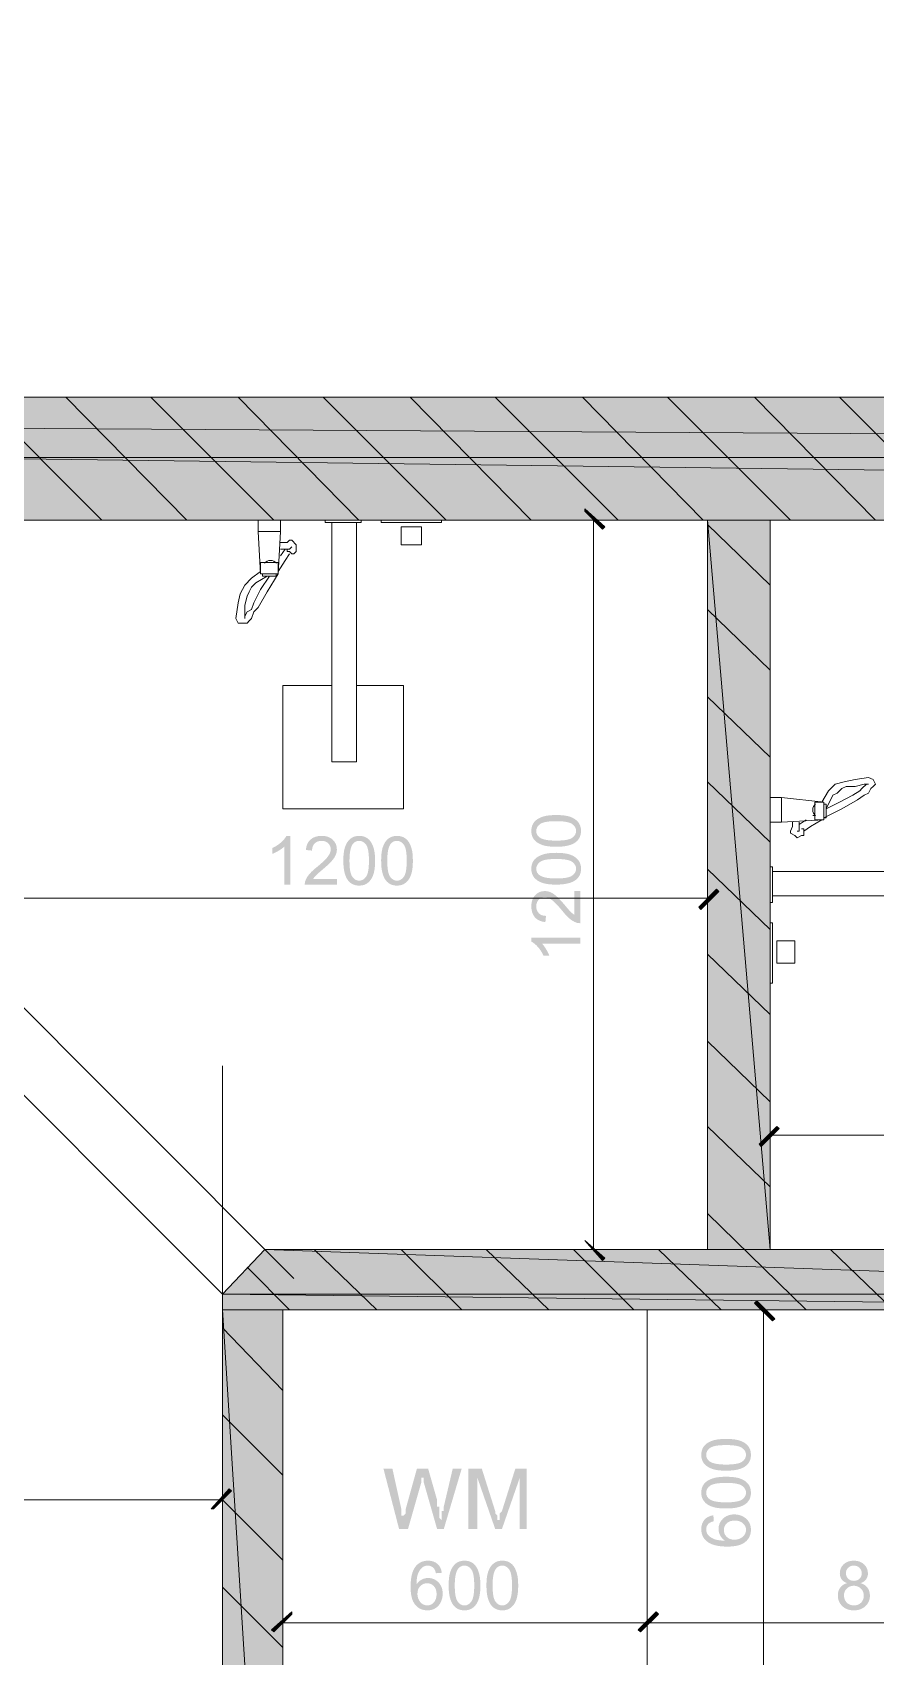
# Model space of a CAD drawing. Header units: inches. Extents: x 23 to 314, y 14 to 225.
# Drawn here: x 166.1 to 185.31, y 144.78 to 181.79 of the extents above; entities that cross this region are included whole.
import ezdxf

# ---------------------------------------------------------------- set-up
doc = ezdxf.new("R2010")
doc.units = ezdxf.units.IN
for name, color, linetype in [('BUYSER', 7, 'Continuous'), ('DIM', 7, 'Continuous'), ('KAHUYQNER', 7, 'Continuous'), ('walls', 7, 'Continuous')]:
    doc.layers.add(name, color=color, linetype=linetype)

msp = doc.modelspace()

# ---------------------------------------------------------------- hatches: boundary and pattern name
at = {"layer": 'BUYSER', "true_color": 0x939598, "transparency": 33554687}
for points in [[(273.026, 172.103), (51.11, 172.103), (51.11, 173.479), (273.026, 173.479)], [(273.026, 170.676), (163.495, 170.676), (163.495, 172.103), (273.026, 172.103)], [(182.914, 154.06), (181.487, 154.06), (181.487, 170.676), (182.914, 170.676)], [(200.244, 153.041), (170.427, 153.041), (171.395, 154.06), (200.244, 154.06)], [(200.244, 152.684), (170.427, 152.684), (170.427, 153.041), (200.244, 153.041)], [(171.803, 130.819), (170.427, 130.819), (170.427, 152.684), (171.803, 152.684)]]:
    msp.add_hatch(color=252, dxfattribs=at).paths.add_polyline_path(points, flags=0)
at = {"layer": 'DIM', "true_color": 0x6ec1dd, "transparency": 33554687}
for points in [[(178.684, 170.88), (178.684, 170.931), (179.143, 170.523), (179.092, 170.472)], [(181.691, 162.266), (181.742, 162.215), (181.334, 161.808), (181.283, 161.859)], [(182.71, 156.405), (182.659, 156.456), (183.067, 156.864), (183.118, 156.813)], [(178.684, 154.264), (179.143, 153.857), (179.092, 153.806)], [(182.557, 152.837), (182.608, 152.888), (183.016, 152.48), (182.965, 152.429)], [(170.58, 148.607), (170.631, 148.556), (170.223, 148.148), (170.172, 148.148)], [(171.599, 145.345), (171.548, 145.396), (172.007, 145.804), (172.007, 145.753)], [(180.315, 145.804), (180.366, 145.753), (179.958, 145.345), (179.907, 145.396)], [(179.958, 145.345), (179.907, 145.396), (180.315, 145.804), (180.366, 145.753)]]:
    msp.add_hatch(color=133, dxfattribs=at).paths.add_polyline_path(points, flags=0)
h = msp.add_hatch(color=133, dxfattribs=at)
edge = h.paths.add_edge_path(flags=0)
edge.add_spline(control_points=[(178.035, 163.234), (177.97, 163.234), (177.911, 163.237), (177.858, 163.244), (177.805, 163.25), (177.758, 163.26), (177.719, 163.274), (177.639, 163.301), (177.577, 163.341), (177.533, 163.395), (177.49, 163.448), (177.468, 163.515), (177.468, 163.596), (177.468, 163.655), (177.48, 163.707), (177.504, 163.752), (177.528, 163.797), (177.562, 163.834), (177.607, 163.863), (177.652, 163.892), (177.707, 163.915), (177.772, 163.932), (177.837, 163.949), (177.925, 163.957), (178.035, 163.957), (178.166, 163.957), (178.272, 163.944), (178.35, 163.918), (178.429, 163.891), (178.491, 163.851), (178.535, 163.797), (178.579, 163.743), (178.601, 163.676), (178.601, 163.596), (178.601, 163.489), (178.563, 163.405), (178.486, 163.344), (178.393, 163.27), (178.243, 163.234), (178.035, 163.234)], knot_values=[0, 0, 0, 0, 1, 1, 1, 2, 2, 2, 3, 3, 3, 4, 4, 4, 5, 5, 5, 6, 6, 6, 7, 7, 7, 8, 8, 8, 9, 9, 9, 10, 10, 10, 11, 11, 11, 12, 12, 12, 13, 13, 13, 13], degree=3, periodic=1)
edge = h.paths.add_edge_path(flags=0)
edge.add_spline(control_points=[(178.035, 163.374), (178.216, 163.374), (178.337, 163.395), (178.398, 163.437), (178.458, 163.48), (178.489, 163.532), (178.489, 163.596), (178.489, 163.657), (178.458, 163.709), (178.398, 163.753), (178.337, 163.796), (178.216, 163.817), (178.035, 163.817), (177.852, 163.817), (177.731, 163.796), (177.671, 163.753), (177.611, 163.711), (177.581, 163.658), (177.581, 163.594), (177.581, 163.532), (177.607, 163.482), (177.66, 163.444), (177.728, 163.397), (177.853, 163.374), (178.035, 163.374)], knot_values=[0, 0, 0, 0, 1, 1, 1, 2, 2, 2, 3, 3, 3, 4, 4, 4, 5, 5, 5, 6, 6, 6, 7, 7, 7, 8, 8, 8, 8], degree=3, periodic=1)
h = msp.add_hatch(color=133, dxfattribs=at)
edge = h.paths.add_edge_path(flags=0)
edge.add_spline(control_points=[(171.973, 162.368), (171.973, 162.368), (171.837, 162.368), (171.837, 162.368), (171.837, 162.368), (171.837, 163.236), (171.837, 163.236), (171.805, 163.206), (171.762, 163.175), (171.708, 163.144), (171.655, 163.112), (171.607, 163.088), (171.564, 163.072), (171.564, 163.072), (171.564, 163.204), (171.564, 163.204), (171.64, 163.24), (171.707, 163.283), (171.764, 163.334), (171.82, 163.384), (171.861, 163.434), (171.885, 163.482), (171.885, 163.482), (171.973, 163.482), (171.973, 163.482), (171.973, 163.482), (171.973, 162.368), (171.973, 162.368)], knot_values=[0, 0, 0, 0, 1, 1, 1, 2, 2, 2, 3, 3, 3, 4, 4, 4, 5, 5, 5, 6, 6, 6, 7, 7, 7, 8, 8, 8, 9, 9, 9, 9], degree=3, periodic=1)
h = msp.add_hatch(color=133, dxfattribs=at)
edge = h.paths.add_edge_path(flags=0)
edge.add_spline(control_points=[(173.036, 162.499), (173.036, 162.499), (173.036, 162.368), (173.036, 162.368), (173.036, 162.368), (172.304, 162.368), (172.304, 162.368), (172.304, 162.388), (172.305, 162.404), (172.307, 162.417), (172.309, 162.431), (172.313, 162.446), (172.32, 162.463), (172.338, 162.513), (172.368, 162.563), (172.41, 162.612), (172.451, 162.661), (172.511, 162.716), (172.588, 162.778), (172.707, 162.876), (172.789, 162.954), (172.831, 163.012), (172.874, 163.07), (172.896, 163.125), (172.896, 163.177), (172.896, 163.231), (172.876, 163.277), (172.838, 163.314), (172.799, 163.351), (172.749, 163.369), (172.687, 163.369), (172.622, 163.369), (172.57, 163.35), (172.53, 163.31), (172.49, 163.27), (172.47, 163.216), (172.47, 163.147), (172.47, 163.147), (172.33, 163.161), (172.33, 163.161), (172.339, 163.266), (172.375, 163.346), (172.438, 163.401), (172.5, 163.455), (172.585, 163.482), (172.69, 163.482), (172.795, 163.482), (172.879, 163.453), (172.942, 163.394), (173.004, 163.335), (173.036, 163.262), (173.036, 163.174), (173.036, 163.131), (173.027, 163.088), (173.009, 163.045), (172.991, 163.003), (172.961, 162.957), (172.918, 162.909), (172.875, 162.86), (172.805, 162.795), (172.708, 162.713), (172.625, 162.644), (172.573, 162.598), (172.551, 162.573), (172.529, 162.549), (172.509, 162.524), (172.493, 162.499), (172.493, 162.499), (173.036, 162.499), (173.036, 162.499)], knot_values=[0, 0, 0, 0, 1, 1, 1, 2, 2, 2, 3, 3, 3, 4, 4, 4, 5, 5, 5, 6, 6, 6, 7, 7, 7, 8, 8, 8, 9, 9, 9, 10, 10, 10, 11, 11, 11, 12, 12, 12, 13, 13, 13, 14, 14, 14, 15, 15, 15, 16, 16, 16, 17, 17, 17, 18, 18, 18, 19, 19, 19, 20, 20, 20, 21, 21, 21, 22, 22, 22, 23, 23, 23, 23], degree=3, periodic=1)
h = msp.add_hatch(color=133, dxfattribs=at)
edge = h.paths.add_edge_path(flags=0)
edge.add_spline(control_points=[(173.183, 162.915), (173.183, 162.981), (173.186, 163.04), (173.193, 163.093), (173.199, 163.145), (173.21, 163.192), (173.223, 163.232), (173.25, 163.311), (173.291, 163.373), (173.344, 163.417), (173.397, 163.46), (173.464, 163.482), (173.545, 163.482), (173.604, 163.482), (173.656, 163.47), (173.701, 163.446), (173.746, 163.422), (173.783, 163.388), (173.812, 163.343), (173.841, 163.298), (173.864, 163.243), (173.881, 163.178), (173.898, 163.113), (173.907, 163.025), (173.907, 162.915), (173.907, 162.784), (173.893, 162.679), (173.867, 162.6), (173.84, 162.521), (173.8, 162.46), (173.746, 162.416), (173.693, 162.371), (173.626, 162.349), (173.545, 162.349), (173.438, 162.349), (173.354, 162.388), (173.293, 162.464), (173.22, 162.557), (173.183, 162.708), (173.183, 162.915)], knot_values=[0, 0, 0, 0, 1, 1, 1, 2, 2, 2, 3, 3, 3, 4, 4, 4, 5, 5, 5, 6, 6, 6, 7, 7, 7, 8, 8, 8, 9, 9, 9, 10, 10, 10, 11, 11, 11, 12, 12, 12, 13, 13, 13, 13], degree=3, periodic=1)
edge = h.paths.add_edge_path(flags=0)
edge.add_spline(control_points=[(173.323, 162.915), (173.323, 162.734), (173.344, 162.613), (173.387, 162.553), (173.429, 162.492), (173.482, 162.461), (173.545, 162.461), (173.606, 162.461), (173.659, 162.492), (173.702, 162.553), (173.745, 162.613), (173.767, 162.734), (173.767, 162.915), (173.767, 163.098), (173.745, 163.219), (173.703, 163.279), (173.66, 163.339), (173.607, 163.369), (173.543, 163.369), (173.481, 163.369), (173.431, 163.343), (173.393, 163.29), (173.347, 163.222), (173.323, 163.098), (173.323, 162.915)], knot_values=[0, 0, 0, 0, 1, 1, 1, 2, 2, 2, 3, 3, 3, 4, 4, 4, 5, 5, 5, 6, 6, 6, 7, 7, 7, 8, 8, 8, 8], degree=3, periodic=1)
h = msp.add_hatch(color=133, dxfattribs=at)
edge = h.paths.add_edge_path(flags=0)
edge.add_spline(control_points=[(174.045, 162.915), (174.045, 162.981), (174.048, 163.04), (174.055, 163.093), (174.061, 163.145), (174.071, 163.192), (174.085, 163.232), (174.112, 163.311), (174.152, 163.373), (174.206, 163.417), (174.259, 163.46), (174.326, 163.482), (174.407, 163.482), (174.466, 163.482), (174.518, 163.47), (174.563, 163.446), (174.608, 163.422), (174.645, 163.388), (174.674, 163.343), (174.703, 163.298), (174.726, 163.243), (174.743, 163.178), (174.76, 163.113), (174.768, 163.025), (174.768, 162.915), (174.768, 162.784), (174.755, 162.679), (174.728, 162.6), (174.702, 162.521), (174.662, 162.46), (174.608, 162.416), (174.554, 162.371), (174.487, 162.349), (174.407, 162.349), (174.3, 162.349), (174.216, 162.388), (174.155, 162.464), (174.081, 162.557), (174.045, 162.708), (174.045, 162.915)], knot_values=[0, 0, 0, 0, 1, 1, 1, 2, 2, 2, 3, 3, 3, 4, 4, 4, 5, 5, 5, 6, 6, 6, 7, 7, 7, 8, 8, 8, 9, 9, 9, 10, 10, 10, 11, 11, 11, 12, 12, 12, 13, 13, 13, 13], degree=3, periodic=1)
edge = h.paths.add_edge_path(flags=0)
edge.add_spline(control_points=[(174.185, 162.915), (174.185, 162.734), (174.206, 162.613), (174.248, 162.553), (174.291, 162.492), (174.343, 162.461), (174.407, 162.461), (174.468, 162.461), (174.52, 162.492), (174.564, 162.553), (174.607, 162.613), (174.628, 162.734), (174.628, 162.915), (174.628, 163.098), (174.607, 163.219), (174.564, 163.279), (174.522, 163.339), (174.469, 163.369), (174.405, 163.369), (174.343, 163.369), (174.293, 163.343), (174.255, 163.29), (174.208, 163.222), (174.185, 163.098), (174.185, 162.915)], knot_values=[0, 0, 0, 0, 1, 1, 1, 2, 2, 2, 3, 3, 3, 4, 4, 4, 5, 5, 5, 6, 6, 6, 7, 7, 7, 8, 8, 8, 8], degree=3, periodic=1)
h = msp.add_hatch(color=133, dxfattribs=at)
edge = h.paths.add_edge_path(flags=0)
edge.add_spline(control_points=[(178.035, 162.372), (177.97, 162.372), (177.911, 162.375), (177.858, 162.382), (177.805, 162.389), (177.758, 162.399), (177.719, 162.412), (177.639, 162.439), (177.577, 162.48), (177.533, 162.533), (177.49, 162.586), (177.468, 162.653), (177.468, 162.734), (177.468, 162.793), (177.48, 162.845), (177.504, 162.89), (177.528, 162.935), (177.562, 162.972), (177.607, 163.001), (177.652, 163.03), (177.707, 163.053), (177.772, 163.07), (177.837, 163.087), (177.925, 163.096), (178.035, 163.096), (178.166, 163.096), (178.272, 163.082), (178.35, 163.056), (178.429, 163.029), (178.491, 162.989), (178.535, 162.936), (178.579, 162.882), (178.601, 162.815), (178.601, 162.734), (178.601, 162.627), (178.563, 162.543), (178.486, 162.482), (178.393, 162.409), (178.243, 162.372), (178.035, 162.372)], knot_values=[0, 0, 0, 0, 1, 1, 1, 2, 2, 2, 3, 3, 3, 4, 4, 4, 5, 5, 5, 6, 6, 6, 7, 7, 7, 8, 8, 8, 9, 9, 9, 10, 10, 10, 11, 11, 11, 12, 12, 12, 13, 13, 13, 13], degree=3, periodic=1)
edge = h.paths.add_edge_path(flags=0)
edge.add_spline(control_points=[(178.035, 162.512), (178.216, 162.512), (178.337, 162.533), (178.398, 162.576), (178.458, 162.618), (178.489, 162.671), (178.489, 162.734), (178.489, 162.795), (178.458, 162.848), (178.398, 162.891), (178.337, 162.934), (178.216, 162.956), (178.035, 162.956), (177.852, 162.956), (177.731, 162.934), (177.671, 162.892), (177.611, 162.849), (177.581, 162.796), (177.581, 162.732), (177.581, 162.67), (177.607, 162.62), (177.66, 162.583), (177.728, 162.536), (177.853, 162.512), (178.035, 162.512)], knot_values=[0, 0, 0, 0, 1, 1, 1, 2, 2, 2, 3, 3, 3, 4, 4, 4, 5, 5, 5, 6, 6, 6, 7, 7, 7, 8, 8, 8, 8], degree=3, periodic=1)
h = msp.add_hatch(color=133, dxfattribs=at)
edge = h.paths.add_edge_path(flags=0)
edge.add_spline(control_points=[(178.451, 162.225), (178.451, 162.225), (178.582, 162.225), (178.582, 162.225), (178.582, 162.225), (178.582, 161.493), (178.582, 161.493), (178.563, 161.493), (178.547, 161.494), (178.533, 161.496), (178.52, 161.498), (178.505, 161.502), (178.487, 161.509), (178.437, 161.527), (178.387, 161.557), (178.338, 161.599), (178.289, 161.64), (178.234, 161.7), (178.172, 161.777), (178.074, 161.896), (177.996, 161.978), (177.938, 162.02), (177.88, 162.063), (177.825, 162.085), (177.773, 162.085), (177.719, 162.085), (177.673, 162.066), (177.636, 162.027), (177.599, 161.988), (177.581, 161.938), (177.581, 161.876), (177.581, 161.811), (177.601, 161.759), (177.64, 161.719), (177.68, 161.679), (177.734, 161.659), (177.803, 161.659), (177.803, 161.659), (177.789, 161.519), (177.789, 161.519), (177.684, 161.528), (177.604, 161.564), (177.55, 161.627), (177.495, 161.689), (177.468, 161.774), (177.468, 161.879), (177.468, 161.984), (177.498, 162.068), (177.557, 162.131), (177.616, 162.194), (177.689, 162.225), (177.776, 162.225), (177.819, 162.225), (177.862, 162.216), (177.905, 162.198), (177.948, 162.18), (177.993, 162.15), (178.042, 162.107), (178.09, 162.065), (178.155, 161.995), (178.238, 161.897), (178.306, 161.814), (178.353, 161.762), (178.377, 161.74), (178.401, 161.718), (178.426, 161.698), (178.451, 161.682), (178.451, 161.682), (178.451, 162.225), (178.451, 162.225)], knot_values=[0, 0, 0, 0, 1, 1, 1, 2, 2, 2, 3, 3, 3, 4, 4, 4, 5, 5, 5, 6, 6, 6, 7, 7, 7, 8, 8, 8, 9, 9, 9, 10, 10, 10, 11, 11, 11, 12, 12, 12, 13, 13, 13, 14, 14, 14, 15, 15, 15, 16, 16, 16, 17, 17, 17, 18, 18, 18, 19, 19, 19, 20, 20, 20, 21, 21, 21, 22, 22, 22, 23, 23, 23, 23], degree=3, periodic=1)
h = msp.add_hatch(color=133, dxfattribs=at)
edge = h.paths.add_edge_path(flags=0)
edge.add_spline(control_points=[(178.582, 161.162), (178.582, 161.162), (178.582, 161.026), (178.582, 161.026), (178.582, 161.026), (177.714, 161.026), (177.714, 161.026), (177.744, 160.994), (177.775, 160.951), (177.807, 160.897), (177.838, 160.844), (177.862, 160.796), (177.878, 160.753), (177.878, 160.753), (177.747, 160.753), (177.747, 160.753), (177.711, 160.829), (177.667, 160.896), (177.617, 160.953), (177.566, 161.009), (177.516, 161.05), (177.468, 161.074), (177.468, 161.074), (177.468, 161.162), (177.468, 161.162), (177.468, 161.162), (178.582, 161.162), (178.582, 161.162)], knot_values=[0, 0, 0, 0, 1, 1, 1, 2, 2, 2, 3, 3, 3, 4, 4, 4, 5, 5, 5, 6, 6, 6, 7, 7, 7, 8, 8, 8, 9, 9, 9, 9], degree=3, periodic=1)
h = msp.add_hatch(color=133, dxfattribs=at)
edge = h.paths.add_edge_path(flags=0)
edge.add_spline(control_points=[(181.908, 149.018), (181.843, 149.018), (181.784, 149.022), (181.731, 149.028), (181.678, 149.035), (181.632, 149.045), (181.592, 149.059), (181.512, 149.086), (181.451, 149.126), (181.407, 149.179), (181.363, 149.232), (181.342, 149.299), (181.342, 149.38), (181.342, 149.439), (181.354, 149.491), (181.378, 149.536), (181.402, 149.582), (181.436, 149.619), (181.481, 149.648), (181.526, 149.677), (181.581, 149.7), (181.646, 149.717), (181.711, 149.733), (181.798, 149.742), (181.908, 149.742), (182.04, 149.742), (182.145, 149.729), (182.224, 149.702), (182.303, 149.676), (182.364, 149.636), (182.408, 149.582), (182.452, 149.528), (182.474, 149.461), (182.474, 149.38), (182.474, 149.273), (182.436, 149.189), (182.359, 149.128), (182.267, 149.055), (182.116, 149.018), (181.908, 149.018)], knot_values=[0, 0, 0, 0, 1, 1, 1, 2, 2, 2, 3, 3, 3, 4, 4, 4, 5, 5, 5, 6, 6, 6, 7, 7, 7, 8, 8, 8, 9, 9, 9, 10, 10, 10, 11, 11, 11, 12, 12, 12, 13, 13, 13, 13], degree=3, periodic=1)
edge = h.paths.add_edge_path(flags=0)
edge.add_spline(control_points=[(181.908, 149.158), (182.09, 149.158), (182.21, 149.18), (182.271, 149.222), (182.332, 149.264), (182.362, 149.317), (182.362, 149.38), (182.362, 149.442), (182.332, 149.494), (182.271, 149.537), (182.21, 149.58), (182.09, 149.602), (181.908, 149.602), (181.726, 149.602), (181.604, 149.581), (181.544, 149.538), (181.484, 149.495), (181.454, 149.442), (181.454, 149.379), (181.454, 149.317), (181.481, 149.267), (181.534, 149.229), (181.601, 149.182), (181.726, 149.158), (181.908, 149.158)], knot_values=[0, 0, 0, 0, 1, 1, 1, 2, 2, 2, 3, 3, 3, 4, 4, 4, 5, 5, 5, 6, 6, 6, 7, 7, 7, 8, 8, 8, 8], degree=3, periodic=1)
h = msp.add_hatch(color=133, dxfattribs=at)
edge = h.paths.add_edge_path(flags=0)
edge.add_spline(control_points=[(181.908, 148.157), (181.843, 148.157), (181.784, 148.16), (181.731, 148.167), (181.678, 148.173), (181.632, 148.183), (181.592, 148.197), (181.512, 148.224), (181.451, 148.264), (181.407, 148.318), (181.363, 148.371), (181.342, 148.438), (181.342, 148.518), (181.342, 148.577), (181.354, 148.63), (181.378, 148.675), (181.402, 148.72), (181.436, 148.757), (181.481, 148.786), (181.526, 148.815), (181.581, 148.838), (181.646, 148.855), (181.711, 148.872), (181.798, 148.88), (181.908, 148.88), (182.04, 148.88), (182.145, 148.867), (182.224, 148.84), (182.303, 148.814), (182.364, 148.774), (182.408, 148.72), (182.452, 148.666), (182.474, 148.599), (182.474, 148.518), (182.474, 148.411), (182.436, 148.327), (182.359, 148.266), (182.267, 148.193), (182.116, 148.157), (181.908, 148.157)], knot_values=[0, 0, 0, 0, 1, 1, 1, 2, 2, 2, 3, 3, 3, 4, 4, 4, 5, 5, 5, 6, 6, 6, 7, 7, 7, 8, 8, 8, 9, 9, 9, 10, 10, 10, 11, 11, 11, 12, 12, 12, 13, 13, 13, 13], degree=3, periodic=1)
edge = h.paths.add_edge_path(flags=0)
edge.add_spline(control_points=[(181.908, 148.297), (182.09, 148.297), (182.21, 148.318), (182.271, 148.36), (182.332, 148.403), (182.362, 148.455), (182.362, 148.518), (182.362, 148.58), (182.332, 148.632), (182.271, 148.675), (182.21, 148.719), (182.09, 148.74), (181.908, 148.74), (181.726, 148.74), (181.604, 148.719), (181.544, 148.676), (181.484, 148.634), (181.454, 148.58), (181.454, 148.517), (181.454, 148.455), (181.481, 148.405), (181.534, 148.367), (181.601, 148.32), (181.726, 148.297), (181.908, 148.297)], knot_values=[0, 0, 0, 0, 1, 1, 1, 2, 2, 2, 3, 3, 3, 4, 4, 4, 5, 5, 5, 6, 6, 6, 7, 7, 7, 8, 8, 8, 8], degree=3, periodic=1)
h = msp.add_hatch(color=133, dxfattribs=at)
edge = h.paths.add_edge_path(flags=0)
edge.add_spline(control_points=[(181.618, 148.002), (181.618, 148.002), (181.628, 147.866), (181.628, 147.866), (181.575, 147.854), (181.536, 147.837), (181.512, 147.815), (181.473, 147.779), (181.454, 147.733), (181.454, 147.679), (181.454, 147.636), (181.466, 147.598), (181.49, 147.564), (181.521, 147.523), (181.566, 147.489), (181.627, 147.463), (181.656, 147.451), (181.693, 147.441), (181.737, 147.435), (181.782, 147.428), (181.83, 147.424), (181.883, 147.424), (181.834, 147.457), (181.796, 147.497), (181.772, 147.544), (181.748, 147.592), (181.736, 147.641), (181.736, 147.694), (181.736, 147.785), (181.769, 147.862), (181.837, 147.926), (181.904, 147.99), (181.99, 148.022), (182.095, 148.022), (182.164, 148.022), (182.229, 148.007), (182.289, 147.977), (182.348, 147.947), (182.394, 147.906), (182.426, 147.853), (182.458, 147.8), (182.474, 147.741), (182.474, 147.674), (182.474, 147.561), (182.433, 147.469), (182.349, 147.397), (182.266, 147.325), (182.128, 147.289), (181.936, 147.289), (181.722, 147.289), (181.566, 147.329), (181.469, 147.408), (181.384, 147.477), (181.342, 147.57), (181.342, 147.687), (181.342, 147.774), (181.366, 147.846), (181.415, 147.902), (181.463, 147.957), (181.531, 147.991), (181.618, 148.002)], knot_values=[0, 0, 0, 0, 1, 1, 1, 2, 2, 2, 3, 3, 3, 4, 4, 4, 5, 5, 5, 6, 6, 6, 7, 7, 7, 8, 8, 8, 9, 9, 9, 10, 10, 10, 11, 11, 11, 12, 12, 12, 13, 13, 13, 14, 14, 14, 15, 15, 15, 16, 16, 16, 17, 17, 17, 18, 18, 18, 19, 19, 19, 20, 20, 20, 20], degree=3, periodic=1)
edge = h.paths.add_edge_path(flags=0)
edge.add_spline(control_points=[(182.096, 147.446), (182.143, 147.446), (182.187, 147.455), (182.23, 147.475), (182.272, 147.495), (182.305, 147.523), (182.328, 147.559), (182.351, 147.595), (182.362, 147.633), (182.362, 147.672), (182.362, 147.729), (182.339, 147.779), (182.292, 147.82), (182.246, 147.862), (182.183, 147.882), (182.104, 147.882), (182.028, 147.882), (181.968, 147.862), (181.923, 147.821), (181.879, 147.779), (181.856, 147.728), (181.856, 147.667), (181.856, 147.605), (181.878, 147.553), (181.923, 147.51), (181.967, 147.467), (182.025, 147.446), (182.096, 147.446)], knot_values=[0, 0, 0, 0, 1, 1, 1, 2, 2, 2, 3, 3, 3, 4, 4, 4, 5, 5, 5, 6, 6, 6, 7, 7, 7, 8, 8, 8, 9, 9, 9, 9], degree=3, periodic=1)
h = msp.add_hatch(color=133, dxfattribs=at)
edge = h.paths.add_edge_path(flags=0)
edge.add_spline(control_points=[(175.428, 146.692), (175.428, 146.692), (175.293, 146.682), (175.293, 146.682), (175.281, 146.735), (175.264, 146.774), (175.242, 146.798), (175.205, 146.837), (175.16, 146.856), (175.105, 146.856), (175.062, 146.856), (175.024, 146.844), (174.991, 146.82), (174.949, 146.789), (174.915, 146.744), (174.89, 146.683), (174.878, 146.654), (174.868, 146.617), (174.861, 146.573), (174.855, 146.528), (174.851, 146.48), (174.851, 146.427), (174.884, 146.477), (174.924, 146.514), (174.971, 146.538), (175.018, 146.562), (175.068, 146.574), (175.121, 146.574), (175.211, 146.574), (175.289, 146.541), (175.352, 146.474), (175.416, 146.406), (175.448, 146.32), (175.448, 146.215), (175.448, 146.146), (175.433, 146.081), (175.404, 146.021), (175.374, 145.962), (175.333, 145.916), (175.28, 145.884), (175.227, 145.852), (175.167, 145.836), (175.101, 145.836), (174.988, 145.836), (174.895, 145.877), (174.823, 145.961), (174.752, 146.044), (174.716, 146.182), (174.716, 146.374), (174.716, 146.588), (174.755, 146.744), (174.834, 146.841), (174.904, 146.926), (174.997, 146.968), (175.114, 146.968), (175.201, 146.968), (175.272, 146.944), (175.328, 146.895), (175.384, 146.847), (175.417, 146.779), (175.428, 146.692)], knot_values=[0, 0, 0, 0, 1, 1, 1, 2, 2, 2, 3, 3, 3, 4, 4, 4, 5, 5, 5, 6, 6, 6, 7, 7, 7, 8, 8, 8, 9, 9, 9, 10, 10, 10, 11, 11, 11, 12, 12, 12, 13, 13, 13, 14, 14, 14, 15, 15, 15, 16, 16, 16, 17, 17, 17, 18, 18, 18, 19, 19, 19, 20, 20, 20, 20], degree=3, periodic=1)
edge = h.paths.add_edge_path(flags=0)
edge.add_spline(control_points=[(174.872, 146.214), (174.872, 146.168), (174.882, 146.123), (174.902, 146.08), (174.921, 146.038), (174.949, 146.005), (174.985, 145.982), (175.021, 145.959), (175.059, 145.948), (175.099, 145.948), (175.156, 145.948), (175.206, 145.971), (175.247, 146.018), (175.288, 146.064), (175.309, 146.127), (175.309, 146.206), (175.309, 146.282), (175.288, 146.342), (175.247, 146.387), (175.206, 146.432), (175.155, 146.454), (175.093, 146.454), (175.032, 146.454), (174.979, 146.432), (174.937, 146.387), (174.894, 146.343), (174.872, 146.285), (174.872, 146.214)], knot_values=[0, 0, 0, 0, 1, 1, 1, 2, 2, 2, 3, 3, 3, 4, 4, 4, 5, 5, 5, 6, 6, 6, 7, 7, 7, 8, 8, 8, 9, 9, 9, 9], degree=3, periodic=1)
h = msp.add_hatch(color=133, dxfattribs=at)
edge = h.paths.add_edge_path(flags=0)
edge.add_spline(control_points=[(175.583, 146.402), (175.583, 146.467), (175.587, 146.526), (175.593, 146.579), (175.6, 146.632), (175.61, 146.678), (175.623, 146.718), (175.651, 146.798), (175.691, 146.859), (175.744, 146.903), (175.797, 146.947), (175.864, 146.968), (175.945, 146.968), (176.004, 146.968), (176.056, 146.957), (176.101, 146.933), (176.147, 146.909), (176.184, 146.874), (176.213, 146.829), (176.242, 146.784), (176.265, 146.729), (176.281, 146.664), (176.298, 146.599), (176.307, 146.512), (176.307, 146.402), (176.307, 146.27), (176.294, 146.165), (176.267, 146.086), (176.241, 146.007), (176.201, 145.946), (176.147, 145.902), (176.093, 145.858), (176.026, 145.836), (175.945, 145.836), (175.838, 145.836), (175.754, 145.874), (175.693, 145.951), (175.62, 146.044), (175.583, 146.194), (175.583, 146.402)], knot_values=[0, 0, 0, 0, 1, 1, 1, 2, 2, 2, 3, 3, 3, 4, 4, 4, 5, 5, 5, 6, 6, 6, 7, 7, 7, 8, 8, 8, 9, 9, 9, 10, 10, 10, 11, 11, 11, 12, 12, 12, 13, 13, 13, 13], degree=3, periodic=1)
edge = h.paths.add_edge_path(flags=0)
edge.add_spline(control_points=[(175.723, 146.402), (175.723, 146.221), (175.745, 146.1), (175.787, 146.039), (175.829, 145.978), (175.882, 145.948), (175.945, 145.948), (176.007, 145.948), (176.059, 145.978), (176.102, 146.039), (176.145, 146.1), (176.167, 146.221), (176.167, 146.402), (176.167, 146.584), (176.146, 146.706), (176.103, 146.766), (176.06, 146.826), (176.007, 146.856), (175.944, 146.856), (175.882, 146.856), (175.832, 146.829), (175.794, 146.776), (175.747, 146.709), (175.723, 146.584), (175.723, 146.402)], knot_values=[0, 0, 0, 0, 1, 1, 1, 2, 2, 2, 3, 3, 3, 4, 4, 4, 5, 5, 5, 6, 6, 6, 7, 7, 7, 8, 8, 8, 8], degree=3, periodic=1)
h = msp.add_hatch(color=133, dxfattribs=at)
edge = h.paths.add_edge_path(flags=0)
edge.add_spline(control_points=[(176.445, 146.402), (176.445, 146.467), (176.448, 146.526), (176.455, 146.579), (176.461, 146.632), (176.472, 146.678), (176.485, 146.718), (176.512, 146.798), (176.553, 146.859), (176.606, 146.903), (176.659, 146.947), (176.726, 146.968), (176.807, 146.968), (176.866, 146.968), (176.918, 146.957), (176.963, 146.933), (177.008, 146.909), (177.045, 146.874), (177.074, 146.829), (177.103, 146.784), (177.126, 146.729), (177.143, 146.664), (177.16, 146.599), (177.169, 146.512), (177.169, 146.402), (177.169, 146.27), (177.155, 146.165), (177.129, 146.086), (177.102, 146.007), (177.062, 145.946), (177.008, 145.902), (176.955, 145.858), (176.888, 145.836), (176.807, 145.836), (176.7, 145.836), (176.616, 145.874), (176.555, 145.951), (176.482, 146.044), (176.445, 146.194), (176.445, 146.402)], knot_values=[0, 0, 0, 0, 1, 1, 1, 2, 2, 2, 3, 3, 3, 4, 4, 4, 5, 5, 5, 6, 6, 6, 7, 7, 7, 8, 8, 8, 9, 9, 9, 10, 10, 10, 11, 11, 11, 12, 12, 12, 13, 13, 13, 13], degree=3, periodic=1)
edge = h.paths.add_edge_path(flags=0)
edge.add_spline(control_points=[(176.585, 146.402), (176.585, 146.221), (176.606, 146.1), (176.649, 146.039), (176.691, 145.978), (176.744, 145.948), (176.807, 145.948), (176.868, 145.948), (176.921, 145.978), (176.964, 146.039), (177.007, 146.1), (177.029, 146.221), (177.029, 146.402), (177.029, 146.584), (177.007, 146.706), (176.965, 146.766), (176.922, 146.826), (176.869, 146.856), (176.805, 146.856), (176.743, 146.856), (176.693, 146.829), (176.655, 146.776), (176.609, 146.709), (176.585, 146.584), (176.585, 146.402)], knot_values=[0, 0, 0, 0, 1, 1, 1, 2, 2, 2, 3, 3, 3, 4, 4, 4, 5, 5, 5, 6, 6, 6, 7, 7, 7, 8, 8, 8, 8], degree=3, periodic=1)
h = msp.add_hatch(color=133, dxfattribs=at)
edge = h.paths.add_edge_path(flags=0)
edge.add_spline(control_points=[(184.666, 146.456), (184.611, 146.476), (184.569, 146.506), (184.541, 146.544), (184.514, 146.582), (184.5, 146.628), (184.5, 146.682), (184.5, 146.762), (184.529, 146.83), (184.587, 146.885), (184.645, 146.941), (184.722, 146.968), (184.818, 146.968), (184.916, 146.968), (184.994, 146.94), (185.053, 146.884), (185.111, 146.828), (185.141, 146.759), (185.141, 146.679), (185.141, 146.628), (185.127, 146.583), (185.101, 146.545), (185.074, 146.507), (185.033, 146.477), (184.977, 146.456), (185.045, 146.434), (185.097, 146.399), (185.133, 146.349), (185.168, 146.299), (185.186, 146.24), (185.186, 146.172), (185.186, 146.077), (185.153, 145.998), (185.086, 145.933), (185.018, 145.868), (184.93, 145.836), (184.821, 145.836), (184.712, 145.836), (184.624, 145.868), (184.556, 145.933), (184.489, 145.998), (184.455, 146.079), (184.455, 146.175), (184.455, 146.247), (184.473, 146.307), (184.51, 146.356), (184.546, 146.404), (184.598, 146.438), (184.666, 146.456)], knot_values=[0, 0, 0, 0, 1, 1, 1, 2, 2, 2, 3, 3, 3, 4, 4, 4, 5, 5, 5, 6, 6, 6, 7, 7, 7, 8, 8, 8, 9, 9, 9, 10, 10, 10, 11, 11, 11, 12, 12, 12, 13, 13, 13, 14, 14, 14, 15, 15, 15, 16, 16, 16, 16], degree=3, periodic=1)
edge = h.paths.add_edge_path(flags=0)
edge.add_spline(control_points=[(184.595, 146.175), (184.595, 146.137), (184.604, 146.1), (184.622, 146.063), (184.641, 146.026), (184.668, 145.997), (184.704, 145.978), (184.741, 145.958), (184.78, 145.948), (184.822, 145.948), (184.888, 145.948), (184.942, 145.969), (184.984, 146.01), (185.026, 146.052), (185.047, 146.106), (185.047, 146.17), (185.047, 146.235), (185.025, 146.289), (184.981, 146.332), (184.937, 146.375), (184.883, 146.397), (184.818, 146.397), (184.755, 146.397), (184.702, 146.376), (184.659, 146.333), (184.616, 146.291), (184.595, 146.238), (184.595, 146.175)], knot_values=[0, 0, 0, 0, 1, 1, 1, 2, 2, 2, 3, 3, 3, 4, 4, 4, 5, 5, 5, 6, 6, 6, 7, 7, 7, 8, 8, 8, 9, 9, 9, 9], degree=3, periodic=1)
edge = h.paths.add_edge_path(flags=0)
edge.add_spline(control_points=[(184.639, 146.687), (184.639, 146.635), (184.656, 146.592), (184.689, 146.559), (184.723, 146.525), (184.767, 146.508), (184.821, 146.508), (184.874, 146.508), (184.917, 146.525), (184.95, 146.558), (184.984, 146.592), (185.001, 146.632), (185.001, 146.679), (185.001, 146.729), (184.983, 146.771), (184.949, 146.805), (184.914, 146.839), (184.871, 146.856), (184.82, 146.856), (184.768, 146.856), (184.725, 146.84), (184.691, 146.807), (184.656, 146.773), (184.639, 146.733), (184.639, 146.687)], knot_values=[0, 0, 0, 0, 1, 1, 1, 2, 2, 2, 3, 3, 3, 4, 4, 4, 5, 5, 5, 6, 6, 6, 7, 7, 7, 8, 8, 8, 8], degree=3, periodic=1)
at = {"layer": 'KAHUYQNER', "true_color": 0x939598, "transparency": 33554687}
for points in [[(174.963, 148.862), (174.963, 148.76), (174.657, 147.689), (174.454, 147.689), (174.097, 149.066), (174.301, 149.066), (174.504, 148.148), (174.504, 147.995), (174.555, 147.995), (174.606, 148.046), (174.606, 148.148), (174.861, 149.066), (175.116, 149.066), (175.32, 148.352), (175.32, 148.199), (175.371, 148.199), (175.371, 147.944), (175.422, 147.893), (175.422, 148.097), (175.473, 148.097), (175.473, 148.199), (175.677, 149.066), (175.881, 149.066), (175.473, 147.689), (175.32, 147.689), (175.014, 148.76), (175.014, 148.862)], [(177.359, 147.689), (177.206, 147.689), (177.206, 148.862), (176.798, 147.689), (176.645, 147.689), (176.237, 148.862), (176.237, 147.689), (176.034, 147.689), (176.034, 149.066), (176.339, 149.066), (176.645, 148.097), (176.645, 148.046), (176.696, 147.995), (176.696, 147.893), (176.747, 147.893), (176.747, 148.046), (176.798, 148.097), (177.104, 149.066), (177.359, 149.066)]]:
    msp.add_hatch(color=252, dxfattribs=at).paths.add_polyline_path(points, flags=0)

# ---------------------------------------------------------------- linework, layer by layer
at = {"layer": 'BUYSER', "color": 252, "linetype": 'Continuous', "lineweight": 5, "true_color": 0x939598}
for points in [[(273.026, 172.103), (273.026, 173.479), (51.11, 173.479)], [(273.026, 172.103), (51.11, 172.103), (51.11, 173.479)], [(51.11, 173.479), (273.026, 172.103)], [(273.026, 170.676), (273.026, 172.103), (163.495, 172.103)], [(273.026, 170.676), (163.495, 170.676), (163.495, 172.103)], [(163.495, 172.103), (273.026, 170.676)], [(182.914, 154.06), (182.914, 170.676), (181.487, 170.676)], [(182.914, 154.06), (181.487, 154.06), (181.487, 170.676)], [(181.487, 170.676), (182.914, 154.06)], [(200.244, 153.041), (170.427, 153.041), (171.395, 154.06)], [(200.244, 153.041), (200.244, 154.06), (171.395, 154.06)], [(171.395, 154.06), (200.244, 153.041)], [(200.244, 152.684), (200.244, 153.041), (170.427, 153.041)], [(200.244, 152.684), (170.427, 152.684), (170.427, 153.041)], [(170.427, 153.041), (200.244, 152.684)], [(171.803, 152.684), (170.427, 152.684)], [(171.803, 130.819), (171.803, 152.684), (170.427, 152.684)], [(171.803, 130.819), (170.427, 130.819), (170.427, 152.684)], [(170.427, 152.684), (171.803, 130.819)], [(171.803, 152.684), (191.222, 152.684)]]:
    msp.add_lwpolyline(points, dxfattribs=at)
at = {"layer": 'BUYSER', "color": 251, "linetype": 'Continuous', "lineweight": 5, "true_color": 0x636466}
for points in [[(167.675, 170.676), (164.871, 173.479)], [(169.612, 170.676), (166.859, 173.479)], [(171.599, 170.676), (168.796, 173.479)], [(173.536, 170.676), (170.784, 173.479)], [(175.524, 170.676), (172.721, 173.479)], [(177.461, 170.676), (174.708, 173.479)], [(179.448, 170.676), (176.645, 173.479)], [(181.385, 170.676), (178.633, 173.479)], [(183.373, 170.676), (180.57, 173.479)], [(185.31, 170.676), (182.557, 173.479)], [(187.298, 170.676), (184.494, 173.479)], [(182.914, 169.198), (181.487, 170.574)], [(182.914, 167.261), (181.487, 168.637)], [(182.914, 165.274), (181.487, 166.65)], [(182.914, 163.337), (181.487, 164.713)], [(182.914, 161.349), (181.487, 162.725)], [(182.914, 159.412), (181.487, 160.788)], [(182.914, 157.424), (181.487, 158.801)], [(182.914, 155.488), (181.487, 156.864)], [(183.73, 152.684), (181.487, 154.876)], [(173.944, 152.684), (172.517, 154.06)], [(175.881, 152.684), (174.504, 154.06)], [(177.868, 152.684), (176.441, 154.06)], [(179.805, 152.684), (178.429, 154.06)], [(181.793, 152.684), (180.366, 154.06)], [(185.718, 152.684), (184.29, 154.06)], [(171.956, 152.684), (170.988, 153.653)], [(171.803, 150.849), (170.427, 152.277)], [(171.803, 148.913), (170.427, 150.289)], [(171.803, 146.976), (170.427, 148.352)], [(171.803, 144.988), (170.427, 146.364)]]:
    msp.add_lwpolyline(points, dxfattribs=at)
at = {"layer": 'DIM', "color": 133, "linetype": 'Continuous', "lineweight": 5, "true_color": 0x6ec1dd}
for points in [[(178.684, 170.88), (178.684, 170.931), (179.143, 170.523)], [(178.684, 170.88), (179.092, 170.472), (179.143, 170.523)], [(179.143, 170.523), (178.684, 170.88)], [(180.111, 170.676), (178.888, 170.676)], [(180.111, 154.06), (178.888, 154.06), (178.888, 170.676)], [(181.487, 169.3), (181.487, 162.063), (164.871, 162.063)], [(181.691, 162.266), (181.283, 161.859), (181.334, 161.808)], [(181.691, 162.266), (181.742, 162.215), (181.334, 161.808)], [(181.334, 161.808), (181.691, 162.266)], [(170.427, 158.24), (170.427, 148.352), (146.166, 148.352)], [(182.71, 156.405), (182.659, 156.456), (183.067, 156.864)], [(182.71, 156.405), (183.118, 156.813), (183.067, 156.864)], [(183.067, 156.864), (182.71, 156.405)], [(182.914, 155.437), (182.914, 156.66)], [(200.244, 155.437), (200.244, 156.66), (182.914, 156.66)], [(182.557, 152.837), (182.608, 152.888), (183.016, 152.48)], [(182.557, 152.837), (182.965, 152.429), (183.016, 152.48)], [(183.016, 152.48), (182.557, 152.837)], [(181.487, 152.684), (182.761, 152.684), (182.761, 144.326)], [(191.222, 151.257), (191.222, 145.549), (180.111, 145.549)], [(170.58, 148.607), (170.172, 148.148), (170.223, 148.148)], [(170.58, 148.607), (170.631, 148.556), (170.223, 148.148)], [(170.223, 148.148), (170.58, 148.607)], [(171.599, 145.345), (171.548, 145.396), (172.007, 145.804)], [(171.599, 145.345), (172.007, 145.753), (172.007, 145.804)], [(172.007, 145.804), (171.599, 145.345)], [(180.315, 145.804), (179.907, 145.396), (179.958, 145.345)], [(179.958, 145.345), (179.907, 145.396), (180.315, 145.804)], [(180.315, 145.804), (180.366, 145.753), (179.958, 145.345)], [(179.958, 145.345), (180.315, 145.804)], [(179.958, 145.345), (180.366, 145.753), (180.315, 145.804)], [(180.315, 145.804), (179.958, 145.345)], [(171.803, 145.753), (171.803, 145.549)], [(180.111, 145.753), (180.111, 145.549), (171.803, 145.549)], [(180.111, 145.753), (180.111, 145.549)]]:
    msp.add_lwpolyline(points, dxfattribs=at)
msp.add_lwpolyline([(178.684, 154.264), (179.143, 153.857), (179.092, 153.806), (178.684, 154.264)], close=True, dxfattribs=at)
at = {"layer": 'KAHUYQNER', "color": 8, "linetype": 'Continuous', "lineweight": 5, "true_color": 0x808080}
for points in [[(170.427, 153.041), (163.852, 159.616), (164.871, 160.584), (164.871, 170.676), (181.487, 170.676), (181.487, 154.06), (171.395, 154.06), (170.427, 153.041)], [(200.244, 154.06), (200.244, 170.676), (198.867, 170.676), (182.914, 170.676), (182.914, 167.924), (182.914, 154.06), (200.244, 154.06)]]:
    msp.add_lwpolyline(points, close=True, dxfattribs=at)
at = {"layer": 'KAHUYQNER', "color": 8, "linetype": 'Continuous', "lineweight": 5, "true_color": 0x767676}
for points in [[(171.242, 170.676), (171.242, 170.421)], [(171.752, 170.676), (171.242, 170.676)], [(171.752, 170.676), (171.752, 170.421)], [(172.772, 170.676), (172.772, 170.625)], [(173.587, 170.676), (172.772, 170.676)], [(172.772, 170.625), (173.587, 170.625)], [(172.924, 170.625), (172.924, 165.172)], [(173.485, 170.625), (173.485, 165.172)], [(173.587, 170.676), (173.587, 170.625)], [(174.046, 170.676), (174.046, 170.625)], [(175.422, 170.676), (174.046, 170.676)], [(174.046, 170.625), (175.422, 170.625)], [(175.422, 170.676), (175.422, 170.625)], [(171.242, 170.421), (171.752, 170.421)], [(171.242, 170.421), (171.293, 169.453)], [(171.752, 170.421), (171.701, 169.453)], [(171.905, 170.014), (171.905, 169.963), (171.956, 169.963), (172.007, 169.912), (172.058, 169.912), (172.109, 169.963), (172.109, 170.065), (172.109, 170.116), (172.007, 170.217), (171.956, 170.217), (171.905, 170.166), (171.854, 170.166), (171.752, 170.166)], [(174.504, 170.523), (174.504, 170.116)], [(174.963, 170.523), (174.504, 170.523)], [(174.963, 170.523), (174.963, 170.116)], [(171.701, 169.504), (171.854, 169.759), (171.956, 169.912)], [(171.752, 170.014), (171.905, 170.014), (171.956, 170.014), (172.007, 170.065)], [(171.854, 170.014), (171.752, 169.861)], [(174.504, 170.116), (174.963, 170.116)], [(171.293, 169.504), (171.09, 169.351), (170.937, 169.198), (170.835, 168.994), (170.784, 168.79), (170.733, 168.434), (170.784, 168.332), (170.886, 168.332), (170.988, 168.332), (171.039, 168.383), (171.09, 168.434), (171.141, 168.586), (171.242, 168.688), (171.446, 169.045), (171.701, 169.453)], [(171.293, 169.453), (171.293, 169.708)], [(171.293, 169.708), (171.701, 169.708)], [(171.701, 169.708), (171.701, 169.453)], [(171.497, 169.402), (171.293, 169.096), (171.141, 168.79), (171.09, 168.637), (170.988, 168.586), (170.937, 168.485)], [(170.937, 168.434), (170.937, 168.485), (170.937, 168.536), (170.937, 168.739), (170.988, 168.943), (171.039, 169.045), (171.09, 169.147), (171.192, 169.249), (171.446, 169.402)], [(171.701, 169.453), (171.293, 169.453)], [(171.293, 169.453), (171.344, 169.453)], [(171.344, 169.453), (171.344, 169.402)], [(171.344, 169.402), (171.65, 169.402)], [(171.65, 169.453), (171.65, 169.402)], [(171.65, 169.453), (171.701, 169.453)], [(171.803, 164.101), (171.803, 166.905)], [(171.803, 166.905), (172.924, 166.905)], [(173.485, 166.905), (174.555, 166.905)], [(174.555, 166.905), (174.555, 164.101)], [(172.924, 165.172), (173.485, 165.172)], [(184.087, 164.254), (184.239, 164.509), (184.392, 164.662), (184.596, 164.713), (184.851, 164.764), (185.157, 164.815), (185.259, 164.764), (185.31, 164.662), (185.259, 164.611), (185.208, 164.56), (185.157, 164.458), (185.055, 164.407), (184.902, 164.305), (184.545, 164.101), (184.138, 163.897)], [(182.914, 164.356), (183.169, 164.356)], [(182.914, 163.795), (182.914, 164.356)], [(183.169, 164.356), (183.169, 163.795)], [(183.169, 164.356), (184.138, 164.254)], [(184.188, 164.101), (184.494, 164.254), (184.8, 164.407), (184.953, 164.509), (185.004, 164.56), (185.106, 164.662)], [(185.157, 164.662), (185.106, 164.662), (185.055, 164.662), (184.851, 164.611), (184.647, 164.611), (184.545, 164.56), (184.443, 164.458), (184.341, 164.407), (184.188, 164.101)], [(174.555, 164.101), (171.803, 164.101)], [(183.883, 163.948), (183.934, 163.948)], [(184.138, 164.254), (183.934, 164.254)], [(183.934, 164.254), (183.934, 163.846)], [(184.138, 163.846), (184.138, 164.254)], [(184.138, 164.254), (184.138, 164.203)], [(184.138, 164.203), (184.188, 164.203)], [(184.188, 164.203), (184.188, 163.897)], [(182.914, 163.795), (183.169, 163.795)], [(183.169, 163.795), (184.138, 163.846)], [(183.628, 163.643), (183.679, 163.643), (183.679, 163.592), (183.679, 163.49), (183.628, 163.49), (183.526, 163.439), (183.475, 163.49), (183.373, 163.541), (183.373, 163.592), (183.424, 163.694), (183.424, 163.795)], [(183.577, 163.795), (183.577, 163.643), (183.577, 163.592), (183.526, 163.592)], [(183.577, 163.744), (183.73, 163.846)], [(184.087, 163.846), (183.832, 163.694), (183.679, 163.592)], [(183.934, 163.846), (184.138, 163.846)], [(184.138, 163.897), (184.188, 163.897)], [(184.138, 163.897), (184.138, 163.846)], [(182.914, 162.776), (182.965, 162.776)], [(182.914, 161.961), (182.914, 162.776)], [(182.965, 162.776), (182.965, 161.961)], [(182.965, 162.674), (188.47, 162.674)], [(182.965, 162.113), (188.47, 162.113)], [(182.914, 161.961), (182.965, 161.961)], [(182.914, 161.502), (182.965, 161.502)], [(182.914, 160.126), (182.914, 161.502)], [(182.965, 161.502), (182.965, 160.126)], [(183.067, 161.094), (183.475, 161.094)], [(183.067, 160.584), (183.067, 161.094)], [(183.475, 161.094), (183.475, 160.584)], [(183.067, 160.584), (183.475, 160.584)], [(182.914, 160.126), (182.965, 160.126)]]:
    msp.add_lwpolyline(points, dxfattribs=at)
at = {"layer": 'KAHUYQNER', "color": 253, "linetype": 'Continuous', "lineweight": 5, "true_color": 0xaaaaaa}
for points in [[(172.058, 153.398), (164.871, 160.584)], [(163.852, 159.616), (170.427, 153.041)]]:
    msp.add_lwpolyline(points, dxfattribs=at)
at = {"layer": 'KAHUYQNER', "color": 8, "linetype": 'Continuous', "lineweight": 5, "true_color": 0x767676}
msp.add_lwpolyline([(180.111, 144.326), (180.111, 152.684), (171.803, 152.684), (171.803, 144.326), (180.111, 144.326)], close=True, dxfattribs=at)
for points in [[(171.66, 169.695), (171.626, 169.735), (171.576, 169.759), (171.523, 169.759), (171.47, 169.759), (171.42, 169.735), (171.386, 169.695)], [(183.947, 164.213), (183.906, 164.179), (183.883, 164.129), (183.883, 164.076), (183.883, 164.023), (183.906, 163.973), (183.947, 163.939)]]:
    msp.add_open_spline(points, degree=3, knots=[0, 0, 0, 0, 1, 1, 1, 2, 2, 2, 2], dxfattribs=at)
at = {"layer": 'walls', "color": 18, "linetype": 'Continuous', "lineweight": 5, "true_color": 0x000000}
for points in [[(130.519, 130.819), (144.739, 130.819), (144.739, 170.676), (53.913, 170.676), (53.913, 162.368), (51.11, 162.368), (51.11, 173.479), (270.274, 173.479), (270.274, 181.787), (273.026, 181.787), (273.026, 165.172), (270.274, 165.172), (270.274, 170.676), (218.286, 170.676), (218.286, 168.281), (216.859, 168.281), (216.859, 170.676), (182.914, 170.676), (182.914, 154.06), (200.244, 154.06), (200.244, 152.684), (192.598, 152.684), (192.598, 138.464)], [(191.222, 138.464), (191.222, 152.684), (171.803, 152.684), (171.803, 130.819), (181.487, 130.819), (181.487, 129.443), (170.427, 129.443), (170.427, 153.041), (171.395, 154.06), (181.487, 154.06), (181.487, 170.676), (164.871, 170.676), (164.871, 160.584), (163.852, 159.616), (163.495, 159.616), (163.495, 163.744), (146.166, 163.744), (146.166, 130.819), (160.692, 130.819), (160.692, 129.443), (130.519, 129.443)]]:
    msp.add_lwpolyline(points, dxfattribs=at)

doc.saveas('drawing.dxf')
